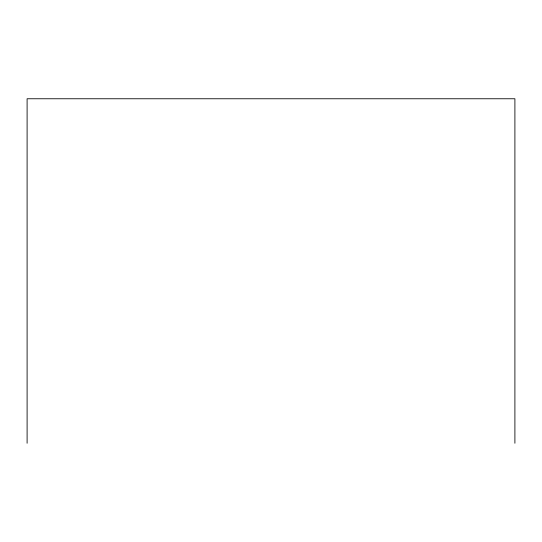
<?xml version="1.0" encoding="UTF-8"?>
<svg xmlns="http://www.w3.org/2000/svg" width="542" height="542" viewBox="0 0 542 542"><rect width="100%" height="100%" fill="white"/><g stroke="black" fill="none" stroke-linecap="round" stroke-linejoin="round"><path stroke-width="0.81" d="M514.9 443.241L514.9 98.759L27.1 98.759L27.1 443.241"/></g></svg>
